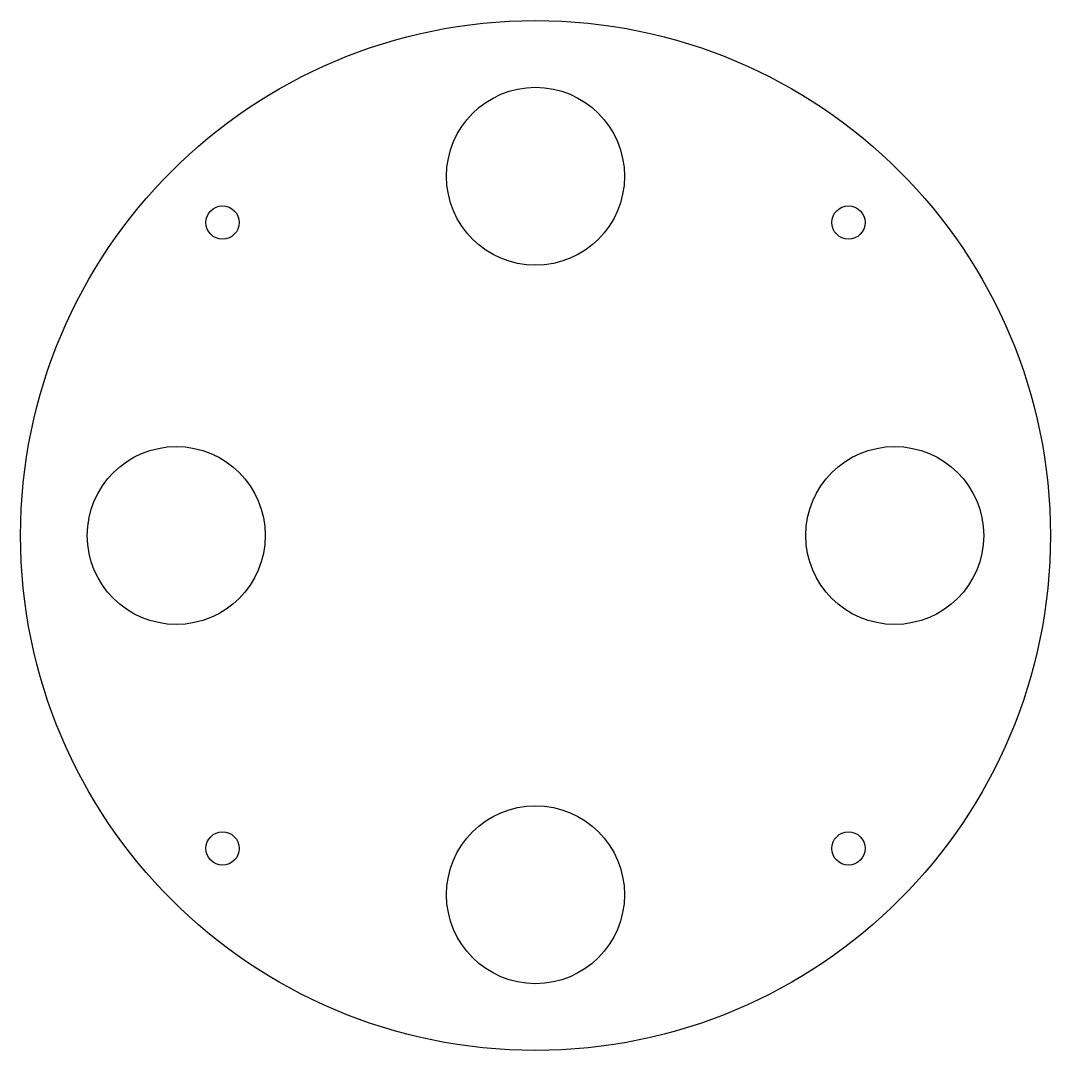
# Model space of a CAD drawing. Header units: millimetres. Extents: x 71.1 to 163.7, y 60.8 to 153.4.
import ezdxf

# ---------------------------------------------------------------- set-up
doc = ezdxf.new("R2010")
doc.units = ezdxf.units.MM
doc.header["$MEASUREMENT"] = 0

msp = doc.modelspace()

# ---------------------------------------------------------------- linework, layer by layer
for centre, radius in [((117.358, 107.062), 46.3), ((117.358, 139.362), 8), ((89.215, 135.204), 1.5), ((145.501, 135.204), 1.5), ((85.058, 107.062), 8), ((149.658, 107.062), 8), ((117.358, 74.762), 8), ((89.215, 78.919), 1.5), ((145.501, 78.919), 1.5)]:
    msp.add_circle(centre, radius)

doc.saveas('drawing.dxf')
